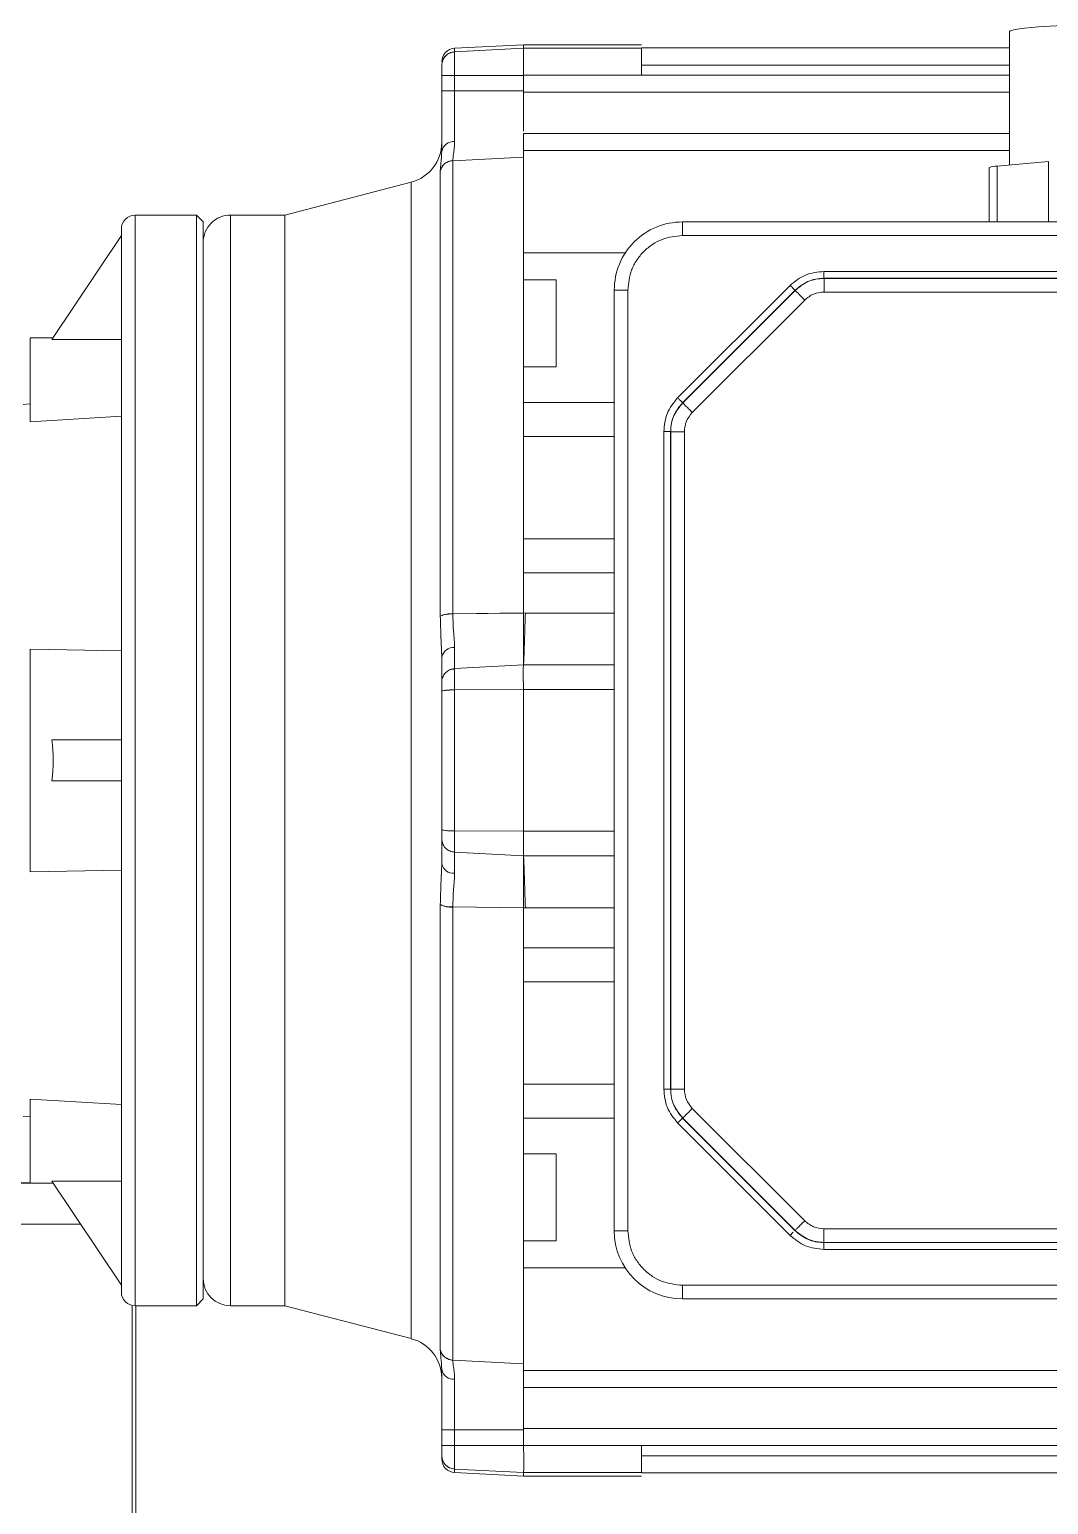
# Model space of a CAD drawing. Header units: millimetres. Extents: x 7703 to 14147, y -5820 to 95.
# Drawn here: x 12797.93 to 12805.4, y -3340.99 to -3330.17 of the extents above; entities that cross this region are included whole.
import ezdxf

# ---------------------------------------------------------------- set-up
doc = ezdxf.new("R2010")
doc.units = ezdxf.units.MM

# ---------------------------------------------------------------- blocks, each defined once
blk = doc.blocks.new('A$C7BB95772')
at = {"color": 1, "linetype": 'Continuous', "lineweight": 0}
for p, q in [((763.75, -325.71), (763.75, -424.32)), ((765, -325.71), (765, -424.31)), ((768.02, -325.71), (768.02, -424.31)), ((769.27, -325.71), (769.27, -424.31)), ((761.75, -335.89), (761.75, -415.66)), ((763, -335.71), (763, -415.66)), ((774.51, -343.66), (774.51, -412.66)), ((775.51, -412.66), (775.51, -343.66)), ((852.51, -343.66), (852.51, -412.66)), ((853.51, -412.66), (853.51, -343.66)), ((778.14, -354.04), (778.14, -402.29)), ((778.64, -354.04), (778.64, -402.29)), ((778.65, -402.28), (778.65, -354.05)), ((779.65, -402.28), (779.65, -354.05)), ((848.37, -354.05), (848.37, -402.27)), ((849.37, -354.05), (849.37, -402.27)), ((849.38, -402.28), (849.38, -354.04)), ((849.88, -402.28), (849.88, -354.04)), ((853.51, -385.81), (857.95, -385.81)), ((857.95, -385.81), (857.61, -389.57)), ((857.7, -388.66), (867.48, -388.66)), ((858.75, -424.31), (858.75, -388.66)), ((860, -424.32), (860, -388.66)), ((863.02, -424.31), (863.02, -388.66)), ((864.27, -424.32), (864.27, -388.66)), ((865.02, -415.66), (865.02, -388.66)), ((866.27, -415.67), (866.27, -388.66)), ((857.61, -389.57), (853.51, -389.57)), ((853.51, -390.17), (857.5, -390.17)), ((778.14, -402.29), (778.64, -402.29)), ((778.65, -402.28), (778.64, -402.29)), ((779.65, -402.28), (778.65, -402.28)), ((848.37, -402.27), (849.37, -402.27)), ((849.37, -402.27), (849.38, -402.28)), ((849.88, -402.28), (849.38, -402.28)), ((779.52, -404.41), (779.53, -404.4)), ((779.52, -404.41), (787.77, -412.65)), ((779.53, -404.4), (787.78, -412.64)), ((788.49, -411.94), (780.24, -403.69)), ((847.78, -403.69), (839.54, -411.94)), ((840.24, -412.64), (848.49, -404.39)), ((840.25, -412.65), (848.5, -404.4)), ((848.49, -404.39), (848.5, -404.4)), ((779.17, -404.76), (787.42, -413.01)), ((840.61, -413.01), (848.85, -404.76)), ((774.51, -412.66), (775.51, -412.66)), ((787.78, -412.64), (787.77, -412.65)), ((838.12, -412.52), (789.9, -412.52)), ((789.9, -412.52), (789.9, -413.52)), ((838.12, -413.52), (838.12, -412.52)), ((840.25, -412.65), (840.24, -412.64)), ((853.51, -412.66), (852.51, -412.66)), ((789.9, -413.52), (789.89, -413.53)), ((789.89, -413.53), (838.13, -413.53)), ((789.89, -414.03), (789.89, -413.53)), ((789.89, -414.03), (838.13, -414.03)), ((838.12, -413.52), (789.9, -413.52)), ((838.13, -413.53), (838.12, -413.52)), ((838.13, -413.53), (838.13, -414.03)), ((761.51, -415.66), (761.51, -424.31)), ((761.76, -415.66), (761.75, -415.66)), ((761.77, -415.66), (761.76, -415.66)), ((763.76, -415.66), (761.77, -415.66)), ((761.77, -415.66), (761.77, -424.31)), ((866.26, -415.66), (866.25, -415.66)), ((866.25, -424.31), (866.25, -415.66)), ((866.51, -424.31), (866.51, -415.66)), ((776.78, -424.31), (776.78, -416.85)), ((848.51, -416.66), (779.51, -416.66)), ((779.51, -417.66), (779.51, -416.66)), ((848.51, -417.66), (848.51, -416.66)), ((851.24, -424.31), (851.24, -416.85)), ((779.51, -417.66), (848.51, -417.66)), ((787.76, -417.66), (787.76, -424.31)), ((790.26, -417.66), (790.26, -424.31)), ((797.76, -424.31), (797.76, -417.66)), ((800.26, -424.31), (800.26, -417.66)), ((803.2, -424.18), (803.2, -417.66)), ((807.01, -417.66), (807.01, -424.31)), ((808.81, -424.31), (808.81, -417.66)), ((819.21, -424.31), (819.21, -417.66)), ((821.01, -424.31), (821.01, -417.66)), ((824.82, -417.66), (824.82, -424.18)), ((827.76, -424.31), (827.76, -417.66)), ((830.26, -424.31), (830.26, -417.66)), ((837.76, -417.66), (837.76, -424.31)), ((840.26, -424.31), (840.26, -417.66)), ((778.76, -421.91), (785.15, -421.91)), ((778.76, -424.31), (778.76, -421.91)), ((785.15, -421.91), (785.15, -424.31)), ((842.87, -421.91), (849.26, -421.91)), ((842.87, -424.31), (842.87, -421.91)), ((849.26, -421.91), (849.26, -424.31)), ((761.51, -424.31), (761.78, -429.37)), ((761.77, -424.31), (761.51, -424.31)), ((762.03, -429.37), (761.77, -424.31)), ((763.76, -424.31), (763.76, -429.37)), ((764.9, -424.31), (763.76, -424.31)), ((764.9, -429.37), (764.9, -424.31)), ((765, -424.31), (768.02, -424.31)), ((769.27, -424.31), (768.02, -424.31)), ((769.27, -424.31), (776.78, -424.31)), ((769.76, -424.31), (770.02, -429.5)), ((770.02, -429.5), (769.76, -424.31)), ((776.78, -424.31), (778.76, -424.31)), ((785.15, -424.31), (778.76, -424.31)), ((785.15, -424.31), (787.76, -424.31)), ((787.76, -424.31), (790.26, -424.31)), ((790.26, -424.31), (797.76, -424.31)), ((797.76, -424.31), (800.26, -424.31)), ((800.26, -424.31), (803.19, -424.31)), ((803.19, -424.31), (803.2, -424.18)), ((803.26, -429.5), (803.19, -424.31)), ((803.19, -424.31), (803.26, -429.5)), ((803.19, -424.31), (803.2, -424.31)), ((803.2, -424.31), (803.26, -429.5)), ((807.01, -424.31), (808.81, -424.31)), ((807.01, -424.31), (807.28, -429.37)), ((807.28, -429.37), (807.01, -424.31)), ((808.81, -424.31), (819.21, -424.31)), ((808.81, -424.31), (808.84, -429.37)), ((808.84, -429.37), (808.81, -424.31)), ((819.18, -429.37), (819.21, -424.31)), ((821.01, -424.31), (820.75, -429.37)), ((820.75, -429.37), (821.01, -424.31)), ((824.76, -429.5), (824.82, -424.31)), ((824.83, -424.31), (824.77, -429.5)), ((824.82, -424.18), (824.83, -424.31)), ((824.82, -424.31), (824.83, -424.31)), ((824.83, -424.31), (827.76, -424.31)), ((827.76, -424.31), (830.26, -424.31)), ((830.26, -424.31), (837.76, -424.31)), ((837.76, -424.31), (840.26, -424.31)), ((840.26, -424.31), (842.87, -424.31)), ((849.26, -424.31), (851.24, -424.31)), ((851.24, -424.31), (858.75, -424.31)), ((858, -429.5), (858.26, -424.31)), ((858.26, -424.31), (858, -429.5)), ((858.26, -424.31), (858, -429.5)), ((860.17, -424.31), (863.02, -424.31)), ((863.12, -424.31), (863.12, -429.37)), ((864.26, -424.31), (864.26, -429.37)), ((865.99, -429.37), (866.25, -424.31)), ((865.99, -429.37), (866.25, -424.31)), ((866.25, -424.31), (865.99, -429.37)), ((866.25, -429.37), (866.51, -424.31)), ((866.25, -424.31), (866.51, -424.31)), ((761.78, -429.37), (762.03, -429.37)), ((763.76, -429.37), (764.9, -429.37)), ((763.76, -430.31), (763.76, -429.37)), ((768.62, -429.37), (764.9, -429.37)), ((764.9, -429.37), (764.9, -430.31)), ((770.02, -429.5), (803.26, -429.5)), ((807.28, -429.37), (805.73, -429.37)), ((807.28, -429.37), (808.84, -429.37)), ((808.84, -429.37), (819.18, -429.37)), ((822.29, -429.37), (820.75, -429.37)), ((824.77, -429.5), (858, -429.5)), ((863.12, -429.37), (859.4, -429.37)), ((863.12, -430.31), (863.12, -429.37)), ((863.12, -429.37), (864.26, -429.37)), ((864.26, -429.37), (865.99, -429.37)), ((865.99, -429.37), (866.25, -429.37)), ((763.03, -430.31), (763.03, -430.31)), ((764.9, -430.31), (763.76, -430.31)), ((770.74, -430.42), (803.43, -430.42)), ((770.74, -430.42), (770.74, -430.42)), ((803.43, -430.42), (803.44, -430.42)), ((819.08, -430.31), (819.09, -430.31)), ((824.58, -430.42), (824.59, -430.42)), ((824.59, -430.42), (857.28, -430.42)), ((857.28, -430.42), (857.28, -430.42)), ((864.26, -430.31), (863.12, -430.31)), ((865, -430.31), (865, -430.31)), ((771.6, -432.56), (774.01, -441.81)), ((856.43, -432.56), (771.6, -432.56)), ((854.01, -441.81), (856.43, -432.56)), ((774.01, -441.81), (774.01, -445.81)), ((774.01, -441.81), (854.01, -441.81)), ((854.01, -445.81), (854.01, -441.81)), ((774.01, -445.81), (854.01, -445.81)), ((774.51, -447.81), (774.01, -448.31)), ((774.51, -447.81), (853.51, -447.81)), ((854.01, -448.31), (853.51, -447.81)), ((774.01, -448.31), (774.01, -452.81)), ((854.01, -448.31), (774.01, -448.31)), ((854.01, -452.81), (854.01, -448.31)), ((774.01, -452.75), (687.64, -452.75)), ((698.02, -453.01), (774.03, -453.01)), ((854.01, -452.81), (774.01, -452.81)), ((783.14, -458.9), (775.51, -453.81)), ((783.14, -453.81), (783.14, -458.9)), ((788.76, -453.81), (789.17, -460.51)), ((805.97, -453.81), (805.84, -460.51)), ((812.51, -453.81), (812.51, -458.9)), ((815.51, -458.9), (815.51, -453.81)), ((822.18, -460.51), (822.05, -453.81)), ((838.85, -460.51), (839.26, -453.81)), ((844.88, -453.81), (844.88, -458.9)), ((852.51, -453.81), (844.88, -458.9)), ((780, -477.51), (780, -456.81)), ((783.01, -458.81), (783.01, -460.51)), ((845.01, -460.51), (845.01, -458.81)), ((783.01, -460.51), (789.17, -460.51)), ((783.01, -490.51), (783.01, -460.51)), ((783.02, -490.51), (783.02, -460.51)), ((787.86, -460.51), (787.89, -461.01)), ((805.84, -460.51), (822.18, -460.51)), ((838.85, -460.51), (845.01, -460.51)), ((840.13, -461.01), (840.16, -460.51))]:
    blk.add_line(p, q, dxfattribs=at)
at = {"color": 1, "linetype": 'Continuous', "lineweight": 0, "flags": 128}
for points in [[(867.48, -388.66), (867.53, -388.62), (867.63, -388.26), (867.73, -387.56), (867.81, -386.54), (867.89, -385.24), (867.95, -383.69), (868, -381.96), (868.02, -380.09), (868.03, -378.16), (868.02, -376.23), (868, -374.37), (867.95, -372.64), (867.89, -371.09), (867.81, -369.78), (867.73, -368.76), (867.63, -368.06), (867.53, -367.71), (867.48, -367.66)], [(847.78, -403.69), (847.92, -403.82), (848.05, -403.95), (848.17, -404.08), (848.28, -404.18), (848.36, -404.27), (848.43, -404.34), (848.47, -404.38), (848.49, -404.39)], [(848.85, -404.76), (848.78, -404.69), (848.72, -404.62), (848.66, -404.56), (848.61, -404.51), (848.56, -404.47), (848.53, -404.43), (848.51, -404.41), (848.5, -404.4)], [(788.49, -411.94), (788.35, -412.07), (788.22, -412.2), (788.1, -412.32), (787.99, -412.43), (787.9, -412.52), (787.84, -412.58), (787.8, -412.63), (787.78, -412.64)], [(787.42, -413.01), (787.48, -412.94), (787.55, -412.87), (787.61, -412.81), (787.66, -412.76), (787.71, -412.71), (787.74, -412.68), (787.76, -412.66), (787.77, -412.65)], [(819.75, -430.31), (819.94, -430.3), (820.12, -430.24)]]:
    blk.add_lwpolyline(points, dxfattribs=at)
at = {"color": 1, "linetype": 'Continuous', "lineweight": 0}
for centre, radius, start, end in [((856.33, -389.63), 1.28, 335.0937, 2.7967), ((779.51, -412.66), 5, 180, 270), ((848.51, -412.66), 5, 270, 0), ((762.77, -429.31), 1, 183, 270), ((763.03, -429.32), 0.997, 182.8481, 269.8709), ((769.49, -429.45), 0.875, 174.2162, 259.1803), ((771.02, -429.46), 0.994, 182.3939, 254.0222), ((805.05, -429.63), 1.8, 175.9032, 205.8817), ((806.6, -429.45), 0.875, 174.2034, 259.1654), ((819.75, -429.31), 1, 330.4719, 357), ((821.42, -429.45), 0.875, 280.8346, 5.7966), ((822.97, -429.63), 1.8, 334.123, 4.0921), ((857.01, -429.46), 0.994, 285.9778, 357.6061), ((858.53, -429.45), 0.875, 280.8197, 5.7838), ((865.25, -429.31), 1, 270, 357), ((768.69, -433.31), 3, 14.6209, 90), ((859.33, -433.31), 3, 90, 165.3791), ((776.01, -445.81), 2, 180, 270), ((852.01, -445.81), 2, 270, 0), ((775.01, -452.81), 1, 180, 270), ((853.01, -452.81), 1, 270, 0)]:
    blk.add_arc(centre, radius, start, end, dxfattribs=at)
blk.add_ellipse((814.01, -464.48), major_axis=(8.5, 0), ratio=0.666667, start_param=1.393397, end_param=1.748196, dxfattribs=at)
for points, knots in [([(778.14, -402.29), (778.19, -402.75), (778.29, -403.68), (778.88, -404.4), (779.17, -404.76)], [0, 0, 0, 0, 0.500021, 1, 1, 1, 1]), ([(778.64, -402.29), (778.66, -402.49), (778.68, -402.89), (778.92, -403.65), (779.28, -404.11), (779.52, -404.41)], [0, 0, 0, 0, 0.260818, 0.514825, 1, 1, 1, 1]), ([(779.53, -404.4), (779.29, -404.1), (778.93, -403.64), (778.69, -402.88), (778.67, -402.48), (778.65, -402.28)], [0, 0, 0, 0, 0.485214, 0.739186, 1, 1, 1, 1]), ([(780.24, -403.69), (780.07, -403.48), (779.73, -403.07), (779.68, -402.54), (779.65, -402.28)], [0, 0, 0, 0, 0.499986, 1, 1, 1, 1]), ([(848.37, -402.27), (848.34, -402.54), (848.29, -403.07), (847.95, -403.48), (847.78, -403.69)], [0, 0, 0, 0, 0.500037, 1, 1, 1, 1]), ([(849.37, -402.27), (849.35, -402.48), (849.33, -402.88), (849.1, -403.64), (848.73, -404.1), (848.49, -404.39)], [0, 0, 0, 0, 0.260815, 0.514784, 1, 1, 1, 1]), ([(848.5, -404.4), (848.74, -404.11), (849.1, -403.65), (849.34, -402.89), (849.36, -402.49), (849.38, -402.28)], [0, 0, 0, 0, 0.485197, 0.739186, 1, 1, 1, 1]), ([(848.85, -404.76), (849.15, -404.4), (849.73, -403.67), (849.83, -402.75), (849.88, -402.28)], [0, 0, 0, 0, 0.499984, 1, 1, 1, 1]), ([(779.17, -404.76), (779.22, -404.71), (779.3, -404.63), (779.37, -404.56), (779.4, -404.53)], [0, 0, 0, 0, 0.540966, 1, 1, 1, 1]), ([(780.24, -403.69), (780.15, -403.78), (779.97, -403.96), (779.73, -404.2), (779.57, -404.36), (779.54, -404.39), (779.53, -404.4)], [0, 0, 0, 0, 0.250006, 0.500014, 0.749996, 1, 1, 1, 1]), ([(789.9, -412.52), (789.64, -412.49), (789.11, -412.44), (788.69, -412.1), (788.49, -411.94)], [0, 0, 0, 0, 0.500037, 1, 1, 1, 1]), ([(839.54, -411.94), (839.33, -412.1), (838.92, -412.44), (838.39, -412.49), (838.12, -412.52)], [0, 0, 0, 0, 0.499986, 1, 1, 1, 1]), ([(839.54, -411.94), (839.63, -412.03), (839.81, -412.21), (840.04, -412.44), (840.21, -412.6), (840.23, -412.63), (840.24, -412.64)], [0, 0, 0, 0, 0.2500075, 0.499995, 0.749994, 1, 1, 1, 1]), ([(779.51, -416.66), (779.01, -416.61), (778.23, -416.53), (777.3, -416.03), (776.66, -415.51), (776.14, -414.87), (775.65, -413.94), (775.56, -413.17), (775.51, -412.66)], [0, 0, 0, 0, 0.239451, 0.368357, 0.499995, 0.631634, 0.760539, 1, 1, 1, 1]), ([(787.42, -413.01), (787.78, -413.3), (788.5, -413.89), (789.43, -413.98), (789.89, -414.03)], [0, 0, 0, 0, 0.499984, 1, 1, 1, 1]), ([(787.77, -412.65), (788.07, -412.89), (788.53, -413.26), (789.28, -413.49), (789.69, -413.52), (789.89, -413.53)], [0, 0, 0, 0, 0.48519, 0.739182, 1, 1, 1, 1]), ([(789.9, -413.52), (789.7, -413.51), (789.29, -413.48), (788.53, -413.25), (788.08, -412.88), (787.78, -412.64)], [0, 0, 0, 0, 0.260817, 0.514786, 1, 1, 1, 1]), ([(840.24, -412.64), (839.94, -412.88), (839.49, -413.25), (838.73, -413.48), (838.33, -413.51), (838.12, -413.52)], [0, 0, 0, 0, 0.485214, 0.739186, 1, 1, 1, 1]), ([(838.13, -413.53), (838.34, -413.52), (838.74, -413.49), (839.5, -413.26), (839.95, -412.89), (840.25, -412.65)], [0, 0, 0, 0, 0.260822, 0.514823, 1, 1, 1, 1]), ([(838.13, -414.03), (838.6, -413.98), (839.52, -413.89), (840.25, -413.3), (840.61, -413.01)], [0, 0, 0, 0, 0.500021, 1, 1, 1, 1]), ([(840.61, -413.01), (840.56, -412.96), (840.47, -412.87), (840.35, -412.75), (840.27, -412.67), (840.26, -412.66), (840.25, -412.65)], [0, 0, 0, 0, 0.2500018, 0.4999723, 0.7500146, 1, 1, 1, 1]), ([(852.51, -412.66), (852.46, -413.17), (852.37, -413.94), (851.88, -414.87), (851.36, -415.51), (850.72, -416.03), (849.79, -416.53), (849.01, -416.61), (848.51, -416.66)], [0, 0, 0, 0, 0.2394607, 0.3683609, 0.4999987, 0.6316365, 0.760541, 1, 1, 1, 1]), ([(866.25, -415.66), (866.2, -415.66), (866.1, -415.66), (865.63, -415.66), (865, -415.66), (864.51, -415.66), (864.26, -415.66)], [0, 0, 0, 0, 0.249992, 0.499989, 0.749997, 1, 1, 1, 1]), ([(866.26, -415.66), (866.26, -415.66), (866.27, -415.66), (866.21, -415.66), (866.1, -415.66), (865.95, -415.66), (865.75, -415.66), (865.53, -415.66), (865.28, -415.66), (865.1, -415.66), (865.02, -415.66)], [0, 0, 0, 0, 0.125, 0.250014, 0.375013, 0.500007, 0.625024, 0.750015, 0.875012, 1, 1, 1, 1]), ([(761.77, -424.31), (761.82, -424.31), (761.92, -424.3), (762.39, -424.29), (763.02, -424.3), (763.51, -424.31), (763.76, -424.31)], [0, 0, 0, 0, 0.255076, 0.49906, 0.741894, 1, 1, 1, 1]), ([(765, -424.31), (764.84, -424.31), (764.51, -424.31), (764.1, -424.31), (763.81, -424.31), (763.77, -424.31), (763.75, -424.31)], [0, 0, 0, 0, 0.250018, 0.50003, 0.750042, 1, 1, 1, 1]), ([(807.01, -424.31), (806.96, -424.31), (806.86, -424.3), (806.07, -424.27), (804.86, -424.23), (803.81, -424.2), (803.2, -424.18)], [0, 0, 0, 0, 0.24105, 0.499844, 0.709861, 1, 1, 1, 1]), ([(807.01, -424.31), (806.96, -424.31), (806.85, -424.31), (806.01, -424.31), (804.78, -424.31), (803.72, -424.31), (803.2, -424.31)], [0, 0, 0, 0, 0.2500012, 0.4999943, 0.750007, 1, 1, 1, 1]), ([(819.21, -424.31), (819.43, -424.32), (819.88, -424.33), (820.44, -424.34), (820.84, -424.34), (821, -424.32), (821.01, -424.32), (821.01, -424.31)], [0, 0, 0, 0, 0.229187, 0.45837, 0.687511, 0.916041, 1, 1, 1, 1]), ([(824.82, -424.18), (824.21, -424.2), (823.16, -424.23), (821.95, -424.27), (821.16, -424.3), (821.06, -424.31), (821.01, -424.31)], [0, 0, 0, 0, 0.290131, 0.500135, 0.758933, 1, 1, 1, 1]), ([(824.82, -424.31), (824.3, -424.31), (823.24, -424.31), (822.01, -424.31), (821.17, -424.31), (821.06, -424.31), (821.01, -424.31)], [0, 0, 0, 0, 0.2500009, 0.5000065, 0.7499992, 1, 1, 1, 1]), ([(858.75, -424.31), (858.91, -424.31), (859.24, -424.31), (859.65, -424.31), (859.94, -424.31), (859.98, -424.31), (860, -424.31)], [0, 0, 0, 0, 0.2500202, 0.5000088, 0.7500397, 1, 1, 1, 1]), ([(864.27, -424.31), (864.25, -424.31), (864.21, -424.31), (863.92, -424.31), (863.51, -424.31), (863.18, -424.31), (863.02, -424.31)], [0, 0, 0, 0, 0.249969, 0.499986, 0.749977, 1, 1, 1, 1]), ([(864.26, -424.31), (864.51, -424.31), (865, -424.31), (865.63, -424.31), (866.1, -424.31), (866.2, -424.31), (866.25, -424.31)], [0, 0, 0, 0, 0.2499945, 0.5000098, 0.7499819, 1, 1, 1, 1]), ([(763.76, -429.37), (763.54, -429.37), (763.12, -429.37), (762.57, -429.37), (762.16, -429.37), (762.08, -429.37), (762.03, -429.37)], [0, 0, 0, 0, 0.25007, 0.500388, 0.750714, 1, 1, 1, 1]), ([(762.03, -429.37), (762.05, -429.49), (762.09, -429.74), (762.32, -430.06), (762.65, -430.27), (762.9, -430.3), (763.03, -430.31)], [0, 0, 0, 0, 0.2407766, 0.5000197, 0.7592545, 1, 1, 1, 1]), ([(770.02, -429.5), (769.87, -429.49), (769.68, -429.47), (769.29, -429.41), (769.01, -429.38), (768.79, -429.37), (768.62, -429.37)], [0, 0, 0, 0, 0.4978181, 0.6612112, 0.7490991, 1, 1, 1, 1]), ([(770.02, -429.5), (770.03, -429.6), (770.06, -429.81), (770.22, -430.09), (770.45, -430.31), (770.65, -430.38), (770.74, -430.42)], [0, 0, 0, 0, 0.243726, 0.499972, 0.756253, 1, 1, 1, 1]), ([(805.73, -429.37), (805.56, -429.37), (805.32, -429.38), (804.94, -429.41), (804.33, -429.47), (803.72, -429.49), (803.26, -429.5)], [0, 0, 0, 0, 0.250081, 0.33384, 0.499383, 1, 1, 1, 1]), ([(803.44, -430.42), (803.42, -430.38), (803.37, -430.31), (803.31, -430.09), (803.27, -429.81), (803.27, -429.6), (803.26, -429.5)], [0, 0, 0, 0, 0.243681, 0.49997, 0.756272, 1, 1, 1, 1]), ([(807.28, -429.37), (807.3, -429.49), (807.34, -429.74), (807.57, -430.06), (807.89, -430.27), (808.15, -430.3), (808.27, -430.31)], [0, 0, 0, 0, 0.250006, 0.500027, 0.750036, 1, 1, 1, 1]), ([(808.84, -429.37), (808.84, -429.49), (808.84, -429.74), (808.87, -430.06), (808.9, -430.27), (808.92, -430.3), (808.94, -430.31)], [0, 0, 0, 0, 0.249994, 0.500013, 0.750023, 1, 1, 1, 1]), ([(808.94, -430.31), (808.92, -430.3), (808.9, -430.27), (808.87, -430.06), (808.84, -429.74), (808.84, -429.49), (808.84, -429.37)], [0, 0, 0, 0, 0.250007, 0.500031, 0.750009, 1, 1, 1, 1]), ([(819.08, -430.31), (819.1, -430.3), (819.12, -430.27), (819.15, -430.06), (819.18, -429.74), (819.18, -429.49), (819.18, -429.37)], [0, 0, 0, 0, 0.249977, 0.499987, 0.750005, 1, 1, 1, 1]), ([(819.08, -430.31), (819.1, -430.3), (819.12, -430.27), (819.15, -430.06), (819.18, -429.74), (819.18, -429.49), (819.18, -429.37)], [0, 0, 0, 0, 0.249945, 0.499992, 0.74999, 1, 1, 1, 1]), ([(819.18, -429.37), (819.18, -429.49), (819.18, -429.74), (819.15, -430.06), (819.12, -430.27), (819.1, -430.3), (819.08, -430.31)], [0, 0, 0, 0, 0.249992, 0.500007, 0.749948, 1, 1, 1, 1]), ([(819.18, -429.37), (819.18, -429.49), (819.18, -429.74), (819.16, -430.06), (819.12, -430.27), (819.1, -430.3), (819.09, -430.31)], [0, 0, 0, 0, 0.240772, 0.499987, 0.759221, 1, 1, 1, 1]), ([(820.75, -429.37), (820.72, -429.37), (820.68, -429.37), (820.32, -429.37), (819.81, -429.37), (819.39, -429.37), (819.18, -429.37)], [0, 0, 0, 0, 0.250112, 0.500414, 0.750741, 1, 1, 1, 1]), ([(820.1, -430.25), (820.19, -430.21), (820.37, -430.12), (820.57, -429.9), (820.69, -429.64), (820.71, -429.46), (820.72, -429.37)], [0, 0, 0, 0, 0.25238, 0.510189, 0.762504, 1, 1, 1, 1]), ([(824.76, -429.5), (824.3, -429.49), (823.7, -429.47), (823.09, -429.41), (822.7, -429.38), (822.46, -429.37), (822.29, -429.37)], [0, 0, 0, 0, 0.49781, 0.661196, 0.749084, 1, 1, 1, 1]), ([(824.76, -429.5), (824.76, -429.6), (824.75, -429.81), (824.71, -430.09), (824.65, -430.31), (824.61, -430.38), (824.58, -430.42)], [0, 0, 0, 0, 0.243728, 0.499995, 0.756218, 1, 1, 1, 1]), ([(857.28, -430.42), (857.37, -430.38), (857.57, -430.31), (857.8, -430.09), (857.96, -429.81), (857.99, -429.6), (858, -429.5)], [0, 0, 0, 0, 0.243711, 0.499997, 0.756273, 1, 1, 1, 1]), ([(859.4, -429.37), (859.23, -429.37), (859.02, -429.38), (858.74, -429.41), (858.35, -429.47), (858.15, -429.49), (858, -429.5)], [0, 0, 0, 0, 0.250091, 0.333832, 0.49939, 1, 1, 1, 1]), ([(864.26, -429.37), (864.26, -429.49), (864.26, -429.74), (864.26, -430.06), (864.26, -430.27), (864.26, -430.3), (864.26, -430.31)], [0, 0, 0, 0, 0.249986, 0.499988, 0.749978, 1, 1, 1, 1]), ([(865, -430.31), (865.12, -430.3), (865.37, -430.27), (865.69, -430.06), (865.93, -429.74), (865.97, -429.49), (865.99, -429.37)], [0, 0, 0, 0, 0.2500092, 0.5000032, 0.7500067, 1, 1, 1, 1]), ([(865.99, -429.37), (865.97, -429.49), (865.93, -429.74), (865.7, -430.06), (865.37, -430.27), (865.12, -430.3), (865, -430.31)], [0, 0, 0, 0, 0.250008, 0.500003, 0.750016, 1, 1, 1, 1]), ([(763.03, -430.31), (763.04, -430.31), (763.08, -430.31), (763.25, -430.31), (763.49, -430.31), (763.67, -430.31), (763.76, -430.31)], [0, 0, 0, 0, 0.249937, 0.499917, 0.749494, 1, 1, 1, 1]), ([(764.9, -430.31), (765.73, -430.31), (767.39, -430.31), (768.68, -430.31), (769.33, -430.31)], [0, 0, 0, 0, 0.499991, 1, 1, 1, 1]), ([(769.33, -430.31), (769.64, -430.33), (770.27, -430.37), (770.58, -430.4), (770.74, -430.42)], [0, 0, 0, 0, 0.500687, 1, 1, 1, 1]), ([(803.44, -430.42), (803.98, -430.4), (805.05, -430.37), (805.98, -430.33), (806.44, -430.31)], [0, 0, 0, 0, 0.5009084, 1, 1, 1, 1]), ([(806.44, -430.31), (806.96, -430.31), (808.02, -430.31), (808.19, -430.31), (808.27, -430.31)], [0, 0, 0, 0, 0.4999966, 1, 1, 1, 1]), ([(808.94, -430.31), (808.85, -430.31), (808.67, -430.31), (808.45, -430.31), (808.3, -430.31), (808.28, -430.31), (808.27, -430.31)], [0, 0, 0, 0, 0.241377, 0.499937, 0.758557, 1, 1, 1, 1]), ([(808.94, -430.31), (810.63, -430.31), (814.01, -430.31), (817.39, -430.31), (819.08, -430.31)], [0, 0, 0, 0, 0.499997, 1, 1, 1, 1]), ([(819.09, -430.31), (819.17, -430.31), (819.35, -430.31), (819.57, -430.31), (819.72, -430.31), (819.74, -430.31), (819.75, -430.31)], [0, 0, 0, 0, 0.249958, 0.499872, 0.749417, 1, 1, 1, 1]), ([(821.58, -430.31), (821.04, -430.31), (820.15, -430.31), (819.99, -430.31), (819.92, -430.31)], [0, 0, 0, 0, 0.612307, 1, 1, 1, 1]), ([(821.58, -430.31), (822.05, -430.33), (822.97, -430.37), (824.05, -430.4), (824.58, -430.42)], [0, 0, 0, 0, 0.500671, 1, 1, 1, 1]), ([(857.28, -430.42), (857.44, -430.4), (857.75, -430.37), (858.38, -430.33), (858.69, -430.31)], [0, 0, 0, 0, 0.5009037, 1, 1, 1, 1]), ([(863.12, -430.31), (862.29, -430.31), (860.63, -430.31), (859.34, -430.31), (858.69, -430.31)], [0, 0, 0, 0, 0.499991, 1, 1, 1, 1]), ([(865, -430.31), (864.98, -430.31), (864.94, -430.31), (864.77, -430.31), (864.53, -430.31), (864.35, -430.31), (864.26, -430.31)], [0, 0, 0, 0, 0.24143, 0.500023, 0.758567, 1, 1, 1, 1]), ([(776.01, -447.81), (776.07, -447.81), (776.2, -447.81), (777.21, -447.81), (778.8, -447.81), (781.01, -447.81), (783.78, -447.81), (787.06, -447.81), (790.81, -447.81), (794.96, -447.81), (799.43, -447.81), (804.15, -447.81), (809.04, -447.81), (814.01, -447.81), (818.98, -447.81), (823.87, -447.81), (828.59, -447.81), (833.06, -447.81), (837.21, -447.81), (840.96, -447.81), (844.24, -447.81), (847.01, -447.81), (849.22, -447.81), (850.81, -447.81), (851.82, -447.81), (851.95, -447.81), (852.01, -447.81)], [0, 0, 0, 0, 0.041667, 0.083333, 0.125, 0.166667, 0.208334, 0.25, 0.291667, 0.333333, 0.375, 0.416667, 0.458334, 0.5, 0.541667, 0.583333, 0.625, 0.666667, 0.708334, 0.75, 0.791666, 0.833333, 0.875, 0.916667, 0.958333, 1, 1, 1, 1]), ([(853.01, -453.81), (852.95, -453.81), (852.84, -453.81), (851.9, -453.81), (850.49, -453.81), (848.7, -453.81), (846.69, -453.81), (844.34, -453.81), (841.64, -453.81), (838.64, -453.81), (835.41, -453.81), (831.98, -453.81), (828.06, -453.81), (823.64, -453.81), (818.82, -453.81), (814.01, -453.81), (809.21, -453.81), (804.38, -453.81), (799.96, -453.81), (796.04, -453.81), (792.61, -453.81), (789.38, -453.81), (786.38, -453.81), (783.68, -453.81), (781.33, -453.81), (779.32, -453.81), (777.53, -453.81), (776.12, -453.81), (775.18, -453.81), (775.07, -453.81), (775.01, -453.81)], [0, 0, 0, 0, 0.038817, 0.078832, 0.119976, 0.152137, 0.184304, 0.21715, 0.25, 0.282846, 0.315697, 0.347858, 0.380024, 0.421165, 0.461183, 0.5, 0.538813, 0.578831, 0.619976, 0.652138, 0.684303, 0.717149, 0.75, 0.782846, 0.815696, 0.847858, 0.880024, 0.921164, 0.961181, 1, 1, 1, 1])]:
    blk.add_open_spline(points, degree=3, knots=knots, dxfattribs=at)
blk.add_open_spline([(849.26, -424.31), (848.28, -424.31), (846.3, -424.31), (844.01, -424.31), (842.87, -424.31)], degree=3, dxfattribs=at)

msp = doc.modelspace()

# ---------------------------------------------------------------- block references
at = {"color": 31, "xscale": -0.1000000000021828, "yscale": 0.1000000000021828, "zscale": 0.1000000000021828, "rotation": 270}
msp.add_blockref('A$C7BB95772', (12843.983, -3416.933), dxfattribs=at)

doc.saveas('drawing.dxf')
